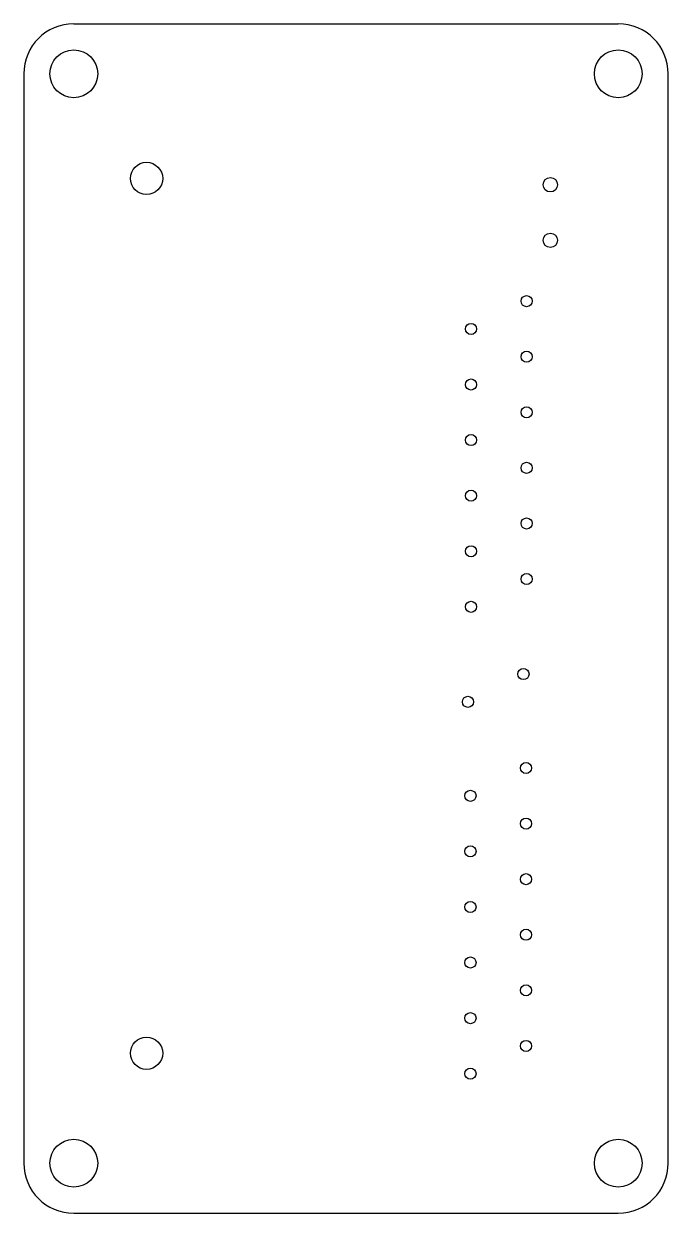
# Model space of a CAD drawing. Header units: millimetres. Extents: x 50 to 108, y -130 to -22.
import ezdxf

# ---------------------------------------------------------------- set-up
doc = ezdxf.new("R2010")
doc.units = ezdxf.units.MM
doc.header["$MEASUREMENT"] = 0
doc.layers.get('0').update_dxf_attribs({"true_color": 0xffffff})
doc.layers.add('BLACK', color=7, linetype='Continuous', true_color=0xffffff)

msp = doc.modelspace()

# ---------------------------------------------------------------- linework, layer by layer
for centre, radius in [((61.55, -36.41), 1.45), ((97.89, -36.98), 0.65), ((97.89, -41.98), 0.65), ((95.75, -47.45), 0.5), ((90.75, -49.95), 0.5), ((95.75, -52.45), 0.5), ((90.75, -54.95), 0.5), ((95.75, -57.45), 0.5), ((90.75, -59.95), 0.5), ((95.75, -62.45), 0.5), ((90.75, -64.95), 0.5), ((95.75, -67.45), 0.5), ((90.75, -69.95), 0.5), ((95.75, -72.45), 0.5), ((90.75, -74.95), 0.5), ((95.47, -81), 0.5), ((90.47, -83.5), 0.5), ((95.7, -89.45), 0.5), ((90.7, -91.95), 0.5), ((95.7, -94.45), 0.5), ((90.7, -96.95), 0.5), ((95.7, -99.45), 0.5), ((90.7, -101.95), 0.5), ((95.7, -104.45), 0.5), ((90.7, -106.95), 0.5), ((95.7, -109.45), 0.5), ((90.7, -111.95), 0.5), ((61.55, -115.11), 1.45), ((95.7, -114.45), 0.5), ((90.7, -116.95), 0.5)]:
    msp.add_circle(centre, radius)
at = {"layer": 'BLACK', "linetype": 'Continuous'}
for p, q in [((55, -22.5), (104, -22.5)), ((50.5, -27), (50.5, -125)), ((108.5, -125), (108.5, -27)), ((55, -129.5), (104, -129.5))]:
    msp.add_line(p, q, dxfattribs=at)
at = {"layer": 'BLACK'}
for centre in [(55, -27), (104, -27), (55, -125), (104, -125)]:
    msp.add_circle(centre, 2.15, dxfattribs=at)
for centre, start, end in [((55, -27), 90, 180), ((104, -27), 0, 90), ((55, -125), 180, 270), ((104, -125), 270, 0)]:
    msp.add_arc(centre, 4.5, start, end, dxfattribs=at)

doc.saveas('drawing.dxf')
